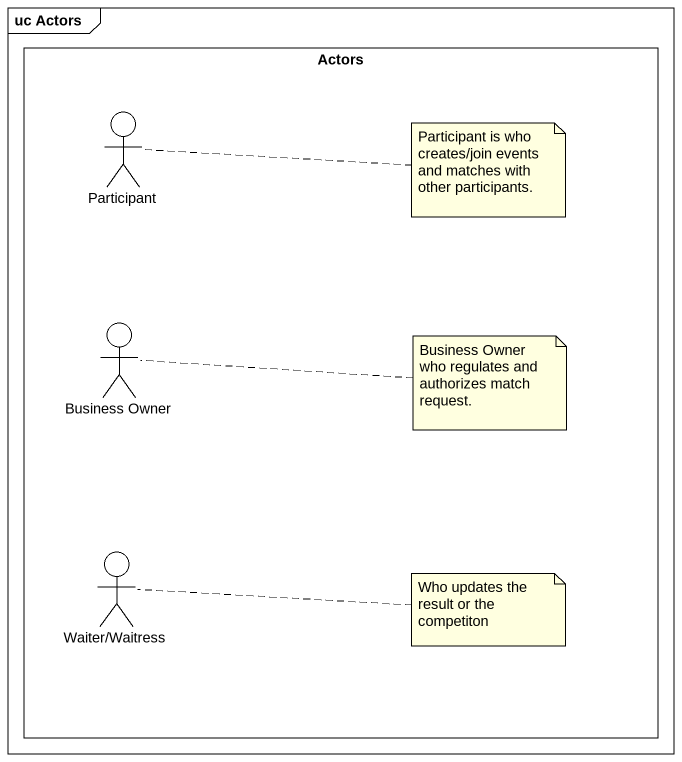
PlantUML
@startuml
mainframe uc Actors
rectangle Actors {
  actor "Participant" as Participant_
  actor "Business Owner" as Business_Owner
  actor "Waiter/Waitress" as Waiter_Waitress
}
note right of Participant_ : Participant is who creates/join events and matches with other participants.
note right of Business_Owner : Business Owner who regulates and authorizes match request.
note right of Waiter_Waitress : Who updates the result or the competiton
@enduml
